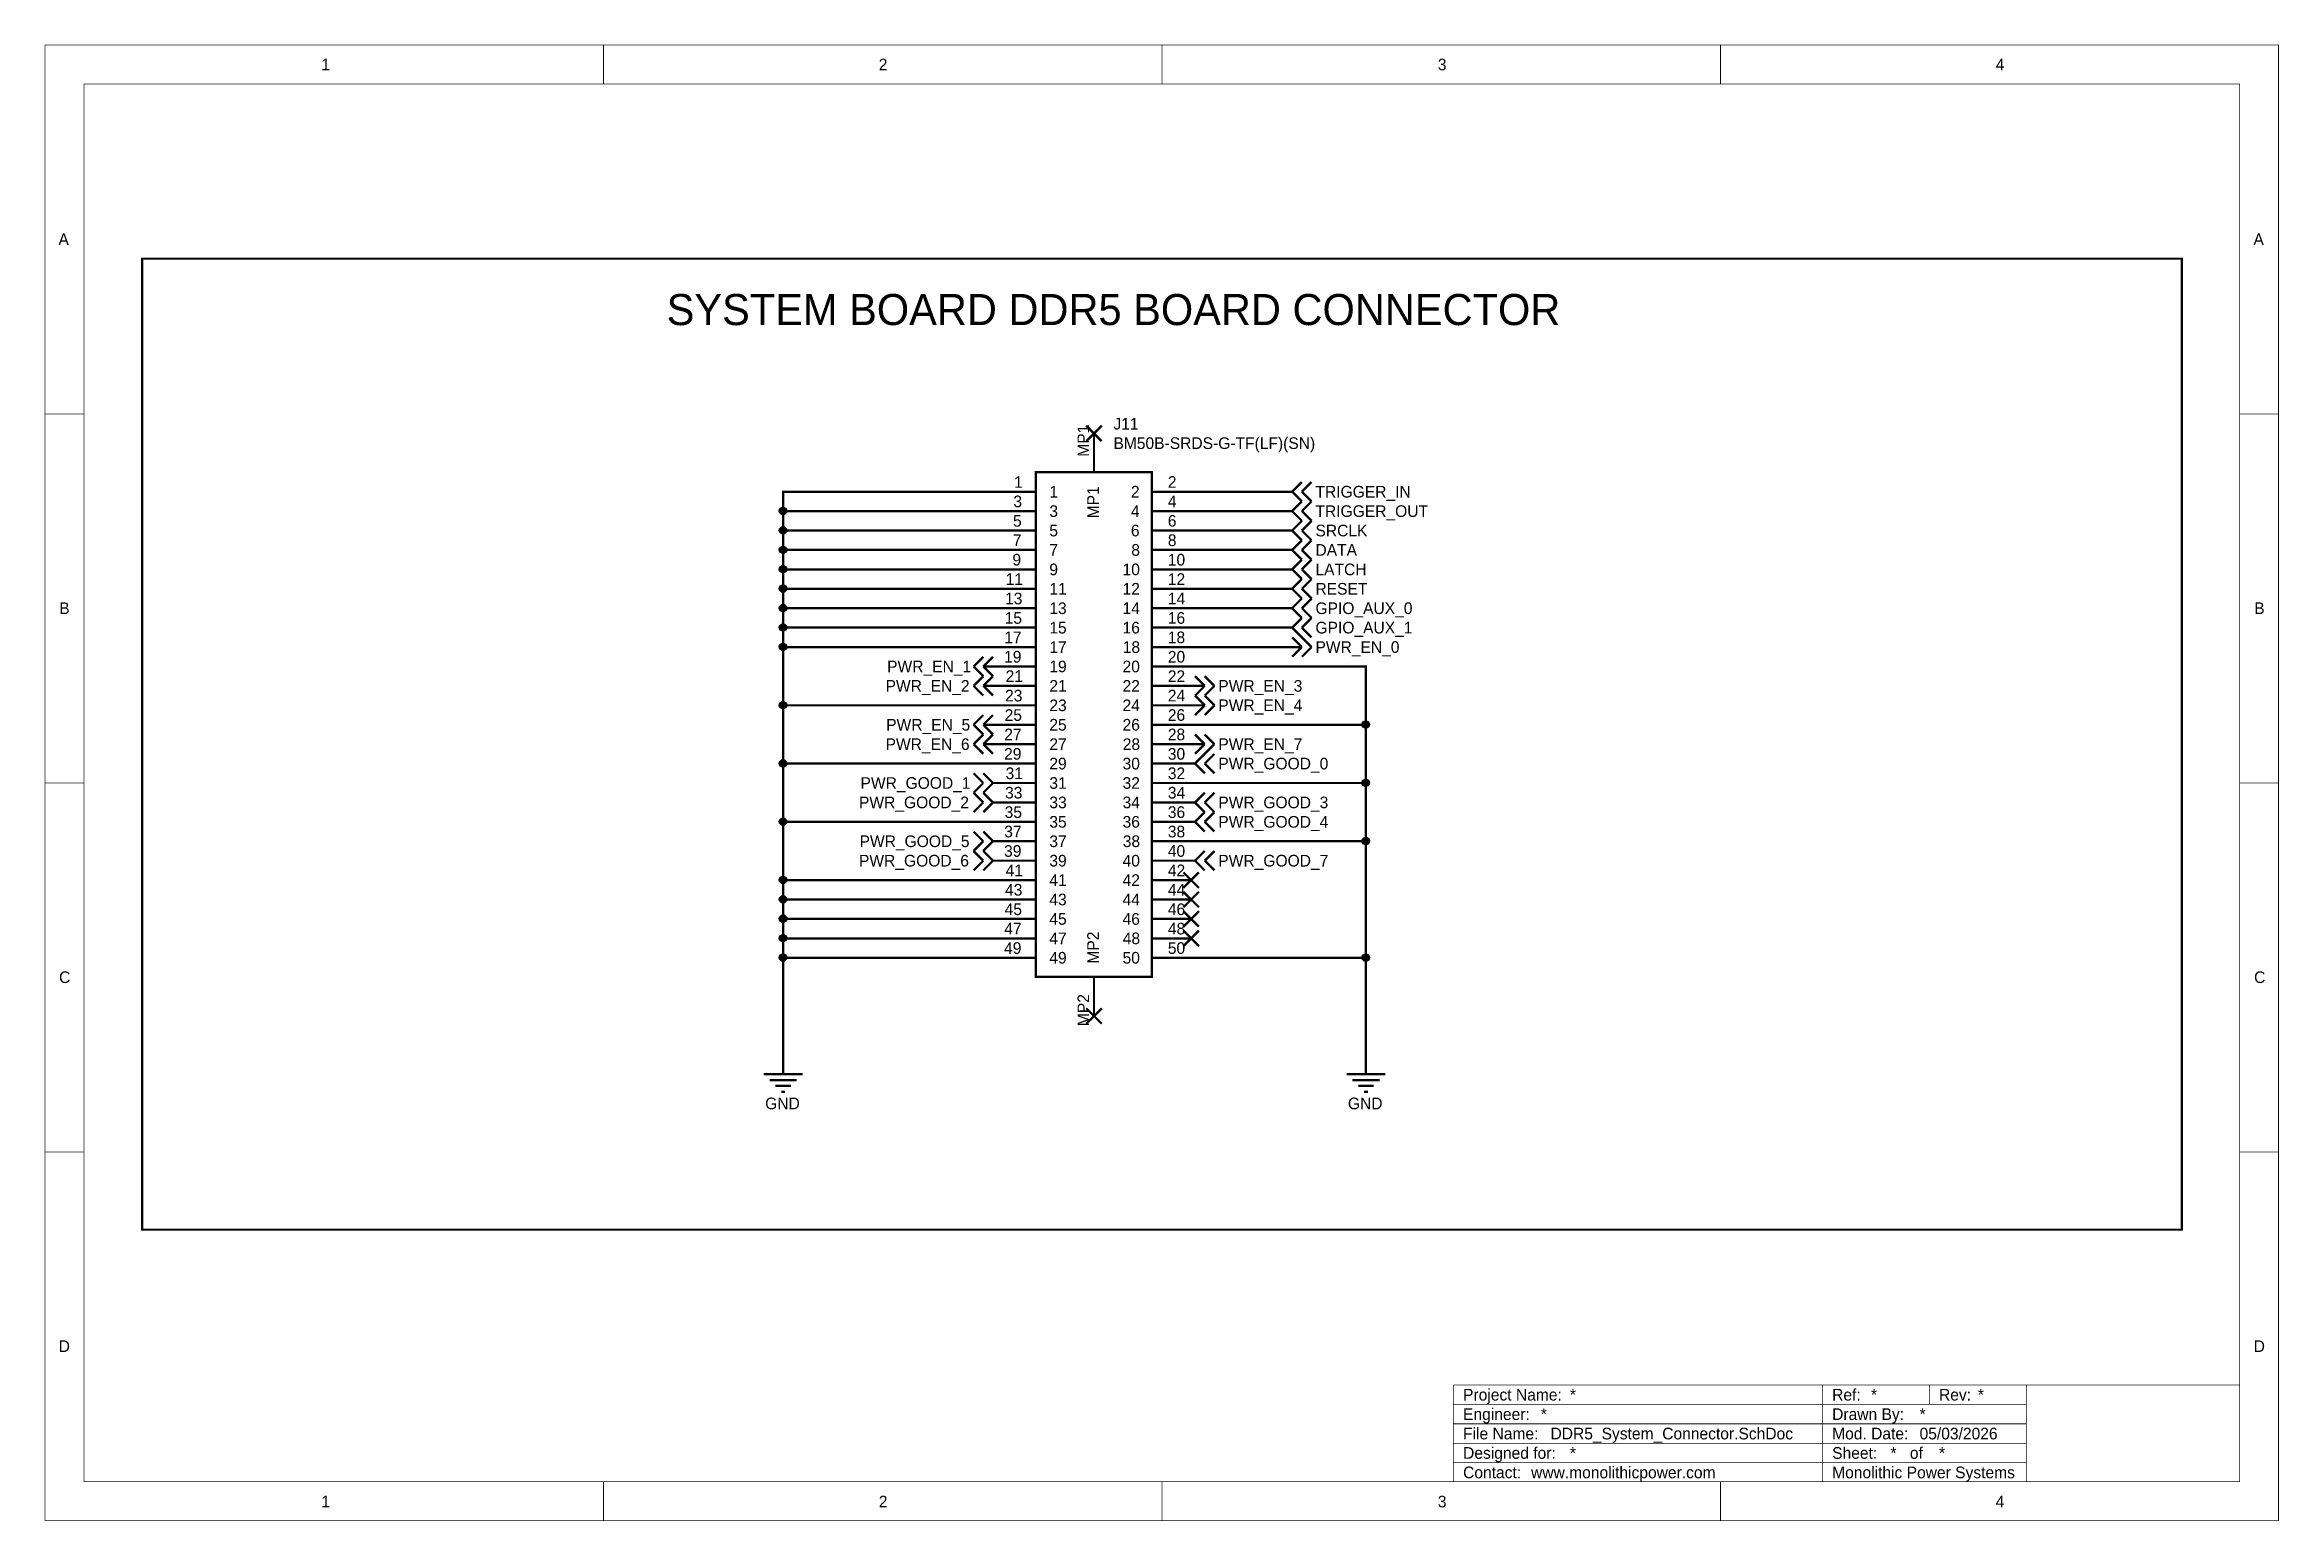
# Model space of a CAD drawing. Header units: millimetres. Extents: x 0 to 11.5, y 0 to 7.6.
import ezdxf

# ---------------------------------------------------------------- set-up
doc = ezdxf.new("R2010")
doc.units = ezdxf.units.MM
doc.header["$MEASUREMENT"] = 0
doc.layers.add('Sheet', color=255, linetype='Continuous')

msp = doc.modelspace()

# ---------------------------------------------------------------- linework, layer by layer
at = {"layer": 'Sheet'}
for points, const_width in [([(0, 7.6), (11.498, 7.6), (11.498, 0.002), (0, 0.002), (0, 7.6)], 0.0039), ([(2.875, 7.4), (2.875, 7.6)], 0.0039), ([(5.75, 7.4), (5.75, 7.6)], 0.0039), ([(8.625, 7.4), (8.625, 7.6)], 0.0039), ([(0.2, 7.4), (11.298, 7.4), (11.298, 0.202), (0.2, 0.202), (0.2, 7.4)], 0.0039), ([(11, 6.5), (0.5, 6.5), (0.5, 1.5), (11, 1.5), (11, 6.5)], 0.0118), ([(0.2, 5.7), (0, 5.7)], 0.0039), ([(5.36, 5.56), (5.44, 5.64)], 0.0118), ([(5.36, 5.64), (5.44, 5.56)], 0.0118), ([(11.3, 5.7), (11.5, 5.7)], 0.0039), ([(5.4, 5.4), (5.4, 5.6)], 0.0118), ([(3.8, 2.4), (3.8, 2.9), (3.8, 3), (3.8, 3.1), (3.8, 3.2), (3.8, 3.3), (3.8, 3.6), (3.8, 3.9), (3.8, 4.2), (3.8, 4.5), (3.8, 4.6), (3.8, 4.7), (3.8, 4.8), (3.8, 4.9), (3.8, 5), (3.8, 5.1), (3.8, 5.2), (3.8, 5.3), (4.9, 5.3)], 0.0118), ([(5.1, 5.3), (4.9, 5.3)], 0.0118), ([(5.1, 5.4), (5.698, 5.4), (5.698, 2.802), (5.1, 2.802), (5.1, 5.4)], 0.0118), ([(5.7, 5.3), (5.9, 5.3)], 0.0118), ([(6.4, 5.3), (5.9, 5.3)], 0.0118), ([(6.4, 5.3), (6.42, 5.3)], 0.0118), ([(6.42, 5.3), (6.47, 5.35)], 0.0118), ([(6.42, 5.3), (6.47, 5.25)], 0.0118), ([(6.47, 5.3), (6.52, 5.35)], 0.0118), ([(6.47, 5.3), (6.52, 5.25)], 0.0118), ([(4.9, 5.2), (3.8, 5.2)], 0.0118), ([(5.1, 5.2), (4.9, 5.2)], 0.0118), ([(5.7, 5.2), (5.9, 5.2)], 0.0118), ([(6.4, 5.2), (5.9, 5.2)], 0.0118), ([(6.4, 5.2), (6.42, 5.2)], 0.0118), ([(6.42, 5.2), (6.47, 5.25)], 0.0118), ([(6.42, 5.2), (6.47, 5.15)], 0.0118), ([(6.47, 5.2), (6.52, 5.25)], 0.0118), ([(6.47, 5.2), (6.52, 5.15)], 0.0118), ([(4.9, 5.1), (3.8, 5.1)], 0.0118), ([(5.1, 5.1), (4.9, 5.1)], 0.0118), ([(5.7, 5.1), (5.9, 5.1)], 0.0118), ([(6.4, 5.1), (5.9, 5.1)], 0.0118), ([(6.4, 5.1), (6.42, 5.1)], 0.0118), ([(6.42, 5.1), (6.47, 5.15)], 0.0118), ([(6.42, 5.1), (6.47, 5.05)], 0.0118), ([(6.47, 5.1), (6.52, 5.15)], 0.0118), ([(6.47, 5.1), (6.52, 5.05)], 0.0118), ([(4.9, 5), (3.8, 5)], 0.0118), ([(5.1, 5), (4.9, 5)], 0.0118), ([(5.7, 5), (5.9, 5)], 0.0118), ([(6.4, 5), (5.9, 5)], 0.0118), ([(6.4, 5), (6.42, 5)], 0.0118), ([(6.42, 5), (6.47, 5.05)], 0.0118), ([(6.42, 5), (6.47, 4.95)], 0.0118), ([(6.42, 4.9), (6.47, 4.95)], 0.0118), ([(6.47, 5), (6.52, 5.05)], 0.0118), ([(6.47, 5), (6.52, 4.95)], 0.0118), ([(6.47, 4.9), (6.52, 4.95)], 0.0118), ([(4.9, 4.9), (3.8, 4.9)], 0.0118), ([(5.1, 4.9), (4.9, 4.9)], 0.0118), ([(5.7, 4.9), (5.9, 4.9)], 0.0118), ([(6.4, 4.9), (5.9, 4.9)], 0.0118), ([(6.4, 4.9), (6.42, 4.9)], 0.0118), ([(6.42, 4.9), (6.47, 4.85)], 0.0118), ([(6.42, 4.8), (6.47, 4.85)], 0.0118), ([(6.47, 4.9), (6.52, 4.85)], 0.0118), ([(6.47, 4.8), (6.52, 4.85)], 0.0118), ([(4.9, 4.8), (3.8, 4.8)], 0.0118), ([(5.1, 4.8), (4.9, 4.8)], 0.0118), ([(5.7, 4.8), (5.9, 4.8)], 0.0118), ([(6.4, 4.8), (5.9, 4.8)], 0.0118), ([(6.4, 4.8), (6.42, 4.8)], 0.0118), ([(6.42, 4.8), (6.47, 4.75)], 0.0118), ([(6.42, 4.7), (6.47, 4.75)], 0.0118), ([(6.47, 4.8), (6.52, 4.75)], 0.0118), ([(6.47, 4.7), (6.52, 4.75)], 0.0118), ([(4.9, 4.7), (3.8, 4.7)], 0.0118), ([(4.9, 4.6), (3.8, 4.6)], 0.0118), ([(5.1, 4.7), (4.9, 4.7)], 0.0118), ([(5.1, 4.6), (4.9, 4.6)], 0.0118), ([(5.7, 4.7), (5.9, 4.7)], 0.0118), ([(5.7, 4.6), (5.9, 4.6)], 0.0118), ([(6.4, 4.7), (5.9, 4.7)], 0.0118), ([(6.4, 4.6), (5.9, 4.6)], 0.0118), ([(6.4, 4.7), (6.42, 4.7)], 0.0118), ([(6.4, 4.6), (6.42, 4.6)], 0.0118), ([(6.42, 4.7), (6.47, 4.65)], 0.0118), ([(6.42, 4.6), (6.47, 4.65)], 0.0118), ([(6.42, 4.6), (6.47, 4.55)], 0.0118), ([(6.47, 4.7), (6.52, 4.65)], 0.0118), ([(6.47, 4.6), (6.52, 4.65)], 0.0118), ([(6.47, 4.6), (6.52, 4.55)], 0.0118), ([(4.9, 4.5), (3.8, 4.5)], 0.0118), ([(5.1, 4.5), (4.9, 4.5)], 0.0118), ([(5.7, 4.5), (5.9, 4.5)], 0.0118), ([(6.4, 4.5), (5.9, 4.5)], 0.0118), ([(6.4, 4.5), (6.47, 4.5)], 0.0118), ([(6.47, 4.5), (6.42, 4.55)], 0.0118), ([(6.47, 4.5), (6.42, 4.45)], 0.0118), ([(6.52, 4.5), (6.47, 4.55)], 0.0118), ([(6.52, 4.5), (6.47, 4.45)], 0.0118), ([(4.78, 4.4), (4.83, 4.45)], 0.0118), ([(4.78, 4.4), (4.83, 4.35)], 0.0118), ([(4.83, 4.4), (4.88, 4.45)], 0.0118), ([(4.83, 4.4), (4.88, 4.35)], 0.0118), ([(4.9, 4.4), (4.83, 4.4)], 0.0118), ([(5.1, 4.4), (4.9, 4.4)], 0.0118), ([(5.7, 4.4), (5.9, 4.4)], 0.0118), ([(5.9, 4.4), (6.8, 4.4), (6.8, 4.1), (6.8, 3.8), (6.8, 3.5), (6.8, 2.9), (6.8, 2.4)], 0.0118), ([(4.78, 4.3), (4.83, 4.35)], 0.0118), ([(4.78, 4.3), (4.83, 4.25)], 0.0118), ([(4.83, 4.3), (4.88, 4.35)], 0.0118), ([(4.83, 4.3), (4.88, 4.25)], 0.0118), ([(4.9, 4.3), (4.83, 4.3)], 0.0118), ([(5.1, 4.3), (4.9, 4.3)], 0.0118), ([(5.7, 4.3), (5.9, 4.3)], 0.0118), ([(5.9, 4.3), (5.97, 4.3)], 0.0118), ([(5.97, 4.3), (5.92, 4.35)], 0.0118), ([(5.97, 4.3), (5.92, 4.25)], 0.0118), ([(6.02, 4.3), (5.97, 4.35)], 0.0118), ([(6.02, 4.3), (5.97, 4.25)], 0.0118), ([(4.9, 4.2), (3.8, 4.2)], 0.0118), ([(4.78, 4.1), (4.83, 4.15)], 0.0118), ([(4.83, 4.1), (4.88, 4.15)], 0.0118), ([(5.1, 4.2), (4.9, 4.2)], 0.0118), ([(5.7, 4.2), (5.9, 4.2)], 0.0118), ([(5.9, 4.2), (5.97, 4.2)], 0.0118), ([(5.97, 4.2), (5.92, 4.25)], 0.0118), ([(5.97, 4.2), (5.92, 4.15)], 0.0118), ([(6.02, 4.2), (5.97, 4.25)], 0.0118), ([(6.02, 4.2), (5.97, 4.15)], 0.0118), ([(4.78, 4.1), (4.83, 4.05)], 0.0118), ([(4.78, 4), (4.83, 4.05)], 0.0118), ([(4.83, 4.1), (4.88, 4.05)], 0.0118), ([(4.9, 4.1), (4.83, 4.1)], 0.0118), ([(4.83, 4), (4.88, 4.05)], 0.0118), ([(5.1, 4.1), (4.9, 4.1)], 0.0118), ([(5.7, 4.1), (5.9, 4.1)], 0.0118), ([(5.9, 4.1), (6.8, 4.1)], 0.0118), ([(5.97, 4), (5.92, 4.05)], 0.0118), ([(6.02, 4), (5.97, 4.05)], 0.0118), ([(4.78, 4), (4.83, 3.95)], 0.0118), ([(4.83, 4), (4.88, 3.95)], 0.0118), ([(4.9, 4), (4.83, 4)], 0.0118), ([(5.1, 4), (4.9, 4)], 0.0118), ([(5.7, 4), (5.9, 4)], 0.0118), ([(5.9, 4), (5.97, 4)], 0.0118), ([(5.97, 4), (5.92, 3.95)], 0.0118), ([(5.92, 3.9), (5.97, 3.95)], 0.0118), ([(6.02, 4), (5.97, 3.95)], 0.0118), ([(5.97, 3.9), (6.02, 3.95)], 0.0118), ([(0.2, 3.8), (0, 3.8)], 0.0039), ([(4.9, 3.9), (3.8, 3.9)], 0.0118), ([(4.83, 3.8), (4.78, 3.85)], 0.0118), ([(4.83, 3.8), (4.78, 3.75)], 0.0118), ([(4.88, 3.8), (4.83, 3.85)], 0.0118), ([(4.88, 3.8), (4.83, 3.75)], 0.0118), ([(4.9, 3.8), (4.88, 3.8)], 0.0118), ([(5.1, 3.9), (4.9, 3.9)], 0.0118), ([(5.1, 3.8), (4.9, 3.8)], 0.0118), ([(5.7, 3.9), (5.9, 3.9)], 0.0118), ([(5.7, 3.8), (5.9, 3.8)], 0.0118), ([(5.9, 3.9), (5.92, 3.9)], 0.0118), ([(5.9, 3.8), (6.8, 3.8)], 0.0118), ([(5.92, 3.9), (5.97, 3.85)], 0.0118), ([(5.97, 3.9), (6.02, 3.85)], 0.0118), ([(11.3, 3.8), (11.5, 3.8)], 0.0039), ([(4.83, 3.7), (4.78, 3.75)], 0.0118), ([(4.83, 3.7), (4.78, 3.65)], 0.0118), ([(4.88, 3.7), (4.83, 3.75)], 0.0118), ([(4.88, 3.7), (4.83, 3.65)], 0.0118), ([(4.9, 3.7), (4.88, 3.7)], 0.0118), ([(5.1, 3.7), (4.9, 3.7)], 0.0118), ([(5.7, 3.7), (5.9, 3.7)], 0.0118), ([(5.9, 3.7), (5.92, 3.7)], 0.0118), ([(5.92, 3.7), (5.97, 3.75)], 0.0118), ([(5.92, 3.7), (5.97, 3.65)], 0.0118), ([(5.97, 3.7), (6.02, 3.75)], 0.0118), ([(5.97, 3.7), (6.02, 3.65)], 0.0118), ([(4.9, 3.6), (3.8, 3.6)], 0.0118), ([(5.1, 3.6), (4.9, 3.6)], 0.0118), ([(5.7, 3.6), (5.9, 3.6)], 0.0118), ([(5.9, 3.6), (5.92, 3.6)], 0.0118), ([(5.92, 3.6), (5.97, 3.65)], 0.0118), ([(5.92, 3.6), (5.97, 3.55)], 0.0118), ([(5.97, 3.6), (6.02, 3.65)], 0.0118), ([(5.97, 3.6), (6.02, 3.55)], 0.0118), ([(4.83, 3.5), (4.78, 3.55)], 0.0118), ([(4.83, 3.5), (4.78, 3.45)], 0.0118), ([(4.83, 3.4), (4.78, 3.45)], 0.0118), ([(4.88, 3.5), (4.83, 3.55)], 0.0118), ([(4.88, 3.5), (4.83, 3.45)], 0.0118), ([(4.88, 3.4), (4.83, 3.45)], 0.0118), ([(4.9, 3.5), (4.88, 3.5)], 0.0118), ([(5.1, 3.5), (4.9, 3.5)], 0.0118), ([(5.7, 3.5), (5.9, 3.5)], 0.0118), ([(5.9, 3.5), (6.8, 3.5)], 0.0118), ([(5.92, 3.4), (5.97, 3.45)], 0.0118), ([(5.97, 3.4), (6.02, 3.45)], 0.0118), ([(4.83, 3.4), (4.78, 3.35)], 0.0118), ([(4.88, 3.4), (4.83, 3.35)], 0.0118), ([(4.9, 3.4), (4.88, 3.4)], 0.0118), ([(5.1, 3.4), (4.9, 3.4)], 0.0118), ([(5.7, 3.4), (5.9, 3.4)], 0.0118), ([(5.86, 3.26), (5.94, 3.34)], 0.0118), ([(5.86, 3.34), (5.94, 3.26)], 0.0118), ([(5.9, 3.4), (5.92, 3.4)], 0.0118), ([(5.92, 3.4), (5.97, 3.35)], 0.0118), ([(5.97, 3.4), (6.02, 3.35)], 0.0118), ([(4.9, 3.3), (3.8, 3.3)], 0.0118), ([(5.1, 3.3), (4.9, 3.3)], 0.0118), ([(5.7, 3.3), (5.9, 3.3)], 0.0118), ([(5.86, 3.16), (5.94, 3.24)], 0.0118), ([(5.86, 3.24), (5.94, 3.16)], 0.0118), ([(4.9, 3.2), (3.8, 3.2)], 0.0118), ([(5.1, 3.2), (4.9, 3.2)], 0.0118), ([(5.7, 3.2), (5.9, 3.2)], 0.0118), ([(5.86, 3.06), (5.94, 3.14)], 0.0118), ([(5.86, 3.14), (5.94, 3.06)], 0.0118), ([(4.9, 3.1), (3.8, 3.1)], 0.0118), ([(4.9, 3), (3.8, 3)], 0.0118), ([(5.1, 3.1), (4.9, 3.1)], 0.0118), ([(5.1, 3), (4.9, 3)], 0.0118), ([(5.7, 3.1), (5.9, 3.1)], 0.0118), ([(5.7, 3), (5.9, 3)], 0.0118), ([(5.86, 2.96), (5.94, 3.04)], 0.0118), ([(5.86, 3.04), (5.94, 2.96)], 0.0118), ([(4.9, 2.9), (3.8, 2.9)], 0.0118), ([(5.1, 2.9), (4.9, 2.9)], 0.0118), ([(5.7, 2.9), (5.9, 2.9)], 0.0118), ([(5.9, 2.9), (6.8, 2.9)], 0.0118), ([(5.4, 2.8), (5.4, 2.6)], 0.0118), ([(5.36, 2.56), (5.44, 2.64)], 0.0118), ([(5.36, 2.64), (5.44, 2.56)], 0.0118), ([(3.7, 2.3), (3.9, 2.3)], 0.0118), ([(3.8, 2.4), (3.8, 2.3)], 0.0118), ([(6.7, 2.3), (6.9, 2.3)], 0.0118), ([(6.8, 2.4), (6.8, 2.3)], 0.0118), ([(3.73, 2.27), (3.87, 2.27)], 0.0118), ([(3.76, 2.24), (3.84, 2.24)], 0.0118), ([(3.79, 2.21), (3.81, 2.21)], 0.0118), ([(6.73, 2.27), (6.87, 2.27)], 0.0118), ([(6.76, 2.24), (6.84, 2.24)], 0.0118), ([(6.79, 2.21), (6.81, 2.21)], 0.0118), ([(0.2, 1.9), (0, 1.9)], 0.0039), ([(11.3, 1.9), (11.5, 1.9)], 0.0039), ([(7.25, 0.7), (11.3, 0.7)], 0.0039), ([(7.25, 0.7), (7.25, 0.2)], 0.0039), ([(9.15, 0.7), (9.15, 0.2)], 0.0039), ([(9.7, 0.7), (9.7, 0.6)], 0.0039), ([(10.2, 0.7), (10.2, 0.2)], 0.0039), ([(7.25, 0.6), (10.2, 0.6)], 0.0039), ([(7.25, 0.5), (10.2, 0.5)], 0.0039), ([(7.25, 0.4), (10.2, 0.4)], 0.0039), ([(7.25, 0.3), (10.2, 0.3)], 0.0039), ([(2.875, 0.2), (2.875, 0)], 0.0039), ([(5.75, 0.2), (5.75, 0)], 0.0039), ([(8.625, 0.2), (8.625, 0)], 0.0039)]:
    msp.add_lwpolyline(points, dxfattribs=dict(at, const_width=const_width))
at = {"layer": 'Sheet', "const_width": 0.02}
for points in [[(3.79, 5.2, 1), (3.81, 5.2, 1)], [(3.79, 5.1, 1), (3.81, 5.1, 1)], [(3.79, 5, 1), (3.81, 5, 1)], [(3.79, 4.9, 1), (3.81, 4.9, 1)], [(3.79, 4.8, 1), (3.81, 4.8, 1)], [(3.79, 4.7, 1), (3.81, 4.7, 1)], [(3.79, 4.6, 1), (3.81, 4.6, 1)], [(3.79, 4.5, 1), (3.81, 4.5, 1)], [(3.79, 4.2, 1), (3.81, 4.2, 1)], [(6.79, 4.1, 1), (6.81, 4.1, 1)], [(3.79, 3.9, 1), (3.81, 3.9, 1)], [(6.79, 3.8, 1), (6.81, 3.8, 1)], [(3.79, 3.6, 1), (3.81, 3.6, 1)], [(6.79, 3.5, 1), (6.81, 3.5, 1)], [(3.79, 3.3, 1), (3.81, 3.3, 1)], [(3.79, 3.2, 1), (3.81, 3.2, 1)], [(3.79, 3.1, 1), (3.81, 3.1, 1)], [(3.79, 3, 1), (3.81, 3, 1)], [(3.79, 2.9, 1), (3.81, 2.9, 1)], [(6.79, 2.9, 1), (6.81, 2.9, 1)]]:
    msp.add_lwpolyline(points, format="xyb", close=True, dxfattribs=at)
at = {"layer": 'Sheet'}
for centre, major_axis, ratio in [((3.799, 5.201), (0, 0.0192), 0.999849), ((3.799, 5.201), (0, 0.0192), 0.999849), ((3.799, 5.201), (0, 0.0192), 0.999849), ((3.799, 5.201), (0, 0.0192), 0.999849), ((3.799, 5.101), (0.0192, 0), 0.997434), ((3.799, 5.101), (0.0192, 0), 0.997434), ((3.799, 5.101), (0.0192, 0), 0.997434), ((3.799, 5.101), (0.0192, 0), 0.997434), ((3.799, 5.001), (0, 0.0192), 0.999854), ((3.799, 5.001), (0, 0.0192), 0.999854), ((3.799, 5.001), (0, 0.0192), 0.999854), ((3.799, 5.001), (0, 0.0192), 0.999854), ((3.799, 4.901), (0, 0.0192), 0.999849), ((3.799, 4.901), (0, 0.0192), 0.999849), ((3.799, 4.901), (0, 0.0192), 0.999849), ((3.799, 4.901), (0, 0.0192), 0.999849), ((3.799, 4.801), (0, 0.0192), 0.999849), ((3.799, 4.801), (0, 0.0192), 0.999849), ((3.799, 4.801), (0, 0.0192), 0.999849), ((3.799, 4.801), (0, 0.0192), 0.999849), ((3.799, 4.701), (0, 0.0192), 0.999854), ((3.799, 4.701), (0, 0.0192), 0.999854), ((3.799, 4.701), (0, 0.0192), 0.999854), ((3.799, 4.701), (0, 0.0192), 0.999854), ((3.799, 4.601), (0, 0.0192), 0.999849), ((3.799, 4.601), (0, 0.0192), 0.999849), ((3.799, 4.601), (0, 0.0192), 0.999849), ((3.799, 4.601), (0, 0.0192), 0.999849), ((3.799, 4.501), (0, 0.0192), 0.999849), ((3.799, 4.501), (0, 0.0192), 0.999849), ((3.799, 4.501), (0, 0.0192), 0.999849), ((3.799, 4.501), (0, 0.0192), 0.999849), ((3.799, 4.201), (0, 0.0192), 0.999854), ((3.799, 4.201), (0, 0.0192), 0.999854), ((3.799, 4.201), (0, 0.0192), 0.999854), ((3.799, 4.201), (0, 0.0192), 0.999854), ((6.799, 4.101), (0, 0.0192), 0.999864), ((6.799, 4.101), (0, 0.0192), 0.999864), ((6.799, 4.101), (0, 0.0192), 0.999864), ((6.799, 4.101), (0, 0.0192), 0.999864), ((3.799, 3.901), (0.0192, 0), 0.997434), ((3.799, 3.901), (0.0192, 0), 0.997434), ((3.799, 3.901), (0.0192, 0), 0.997434), ((3.799, 3.901), (0.0192, 0), 0.997434), ((6.799, 3.801), (0, 0.0192), 0.999854), ((6.799, 3.801), (0, 0.0192), 0.999854), ((6.799, 3.801), (0, 0.0192), 0.999854), ((6.799, 3.801), (0, 0.0192), 0.999854), ((3.799, 3.601), (0, 0.0192), 0.999844), ((3.799, 3.601), (0, 0.0192), 0.999844), ((3.799, 3.601), (0, 0.0192), 0.999844), ((3.799, 3.601), (0, 0.0192), 0.999844), ((6.799, 3.501), (0, 0.0192), 0.999864), ((6.799, 3.501), (0, 0.0192), 0.999864), ((6.799, 3.501), (0, 0.0192), 0.999864), ((6.799, 3.501), (0, 0.0192), 0.999864), ((3.799, 3.301), (0, 0.0192), 0.999854), ((3.799, 3.301), (0, 0.0192), 0.999854), ((3.799, 3.301), (0, 0.0192), 0.999854), ((3.799, 3.301), (0, 0.0192), 0.999854), ((3.799, 3.201), (0.0192, 0), 0.997434), ((3.799, 3.201), (0.0192, 0), 0.997434), ((3.799, 3.201), (0.0192, 0), 0.997434), ((3.799, 3.201), (0.0192, 0), 0.997434), ((3.799, 3.101), (0, 0.0192), 0.999844), ((3.799, 3.101), (0, 0.0192), 0.999844), ((3.799, 3.101), (0, 0.0192), 0.999844), ((3.799, 3.101), (0, 0.0192), 0.999844), ((3.799, 3.001), (0, 0.0192), 0.999844), ((3.799, 3.001), (0, 0.0192), 0.999844), ((3.799, 3.001), (0, 0.0192), 0.999844), ((3.799, 3.001), (0, 0.0192), 0.999844), ((3.799, 2.901), (0, 0.0192), 0.999844), ((3.799, 2.901), (0, 0.0192), 0.999844), ((3.799, 2.901), (0, 0.0192), 0.999844), ((3.799, 2.901), (0, 0.0192), 0.999844), ((6.799, 2.901), (0, 0.0192), 0.999854), ((6.799, 2.901), (0, 0.0192), 0.999854), ((6.799, 2.901), (0, 0.0192), 0.999854), ((6.799, 2.901), (0, 0.0192), 0.999854)]:
    msp.add_ellipse(centre, major_axis=major_axis, ratio=ratio, dxfattribs=at)

# ---------------------------------------------------------------- texts
for s, height, p in [('1', 0.06, (1.422, 7.47)), ('2', 0.06, (4.292, 7.47)), ('3', 0.06, (7.17, 7.47)), ('4', 0.06, (10.042, 7.47)), ('A', 0.06, (0.069, 6.57)), ('A', 0.06, (11.369, 6.57)), ('SYSTEM BOARD DDR5 BOARD CONNECTOR', 0.16, (3.2, 6.158)), ('J11', 0.06, (5.5, 5.62)), ('BM50B-SRDS-G-TF(LF)(SN)', 0.06, (5.5, 5.52)), ('1', 0.06, (4.988, 5.32)), ('1', 0.06, (5.17, 5.27)), ('2', 0.06, (5.59, 5.27)), ('2', 0.06, (5.78, 5.32)), ('TRIGGER_IN', 0.06, (6.54, 5.27)), ('5', 0.06, (4.983, 5.12)), ('3', 0.06, (4.985, 5.22)), ('3', 0.06, (5.17, 5.17)), ('4', 0.06, (5.59, 5.17)), ('4', 0.06, (5.78, 5.22)), ('6', 0.06, (5.78, 5.12)), ('TRIGGER_OUT', 0.06, (6.54, 5.17)), ('7', 0.06, (4.982, 5.02)), ('5', 0.06, (5.17, 5.07)), ('6', 0.06, (5.59, 5.07)), ('8', 0.06, (5.78, 5.02)), ('SRCLK', 0.06, (6.54, 5.07)), ('9', 0.06, (4.98, 4.92)), ('7', 0.06, (5.17, 4.97)), ('8', 0.06, (5.592, 4.97)), ('10', 0.06, (5.78, 4.92)), ('DATA', 0.06, (6.54, 4.97)), ('11', 0.06, (4.945, 4.82)), ('9', 0.06, (5.17, 4.87)), ('10', 0.06, (5.547, 4.87)), ('12', 0.06, (5.78, 4.82)), ('LATCH', 0.06, (6.54, 4.87)), ('B', 0.06, (0.073, 4.67)), ('13', 0.06, (4.942, 4.72)), ('11', 0.06, (5.17, 4.77)), ('13', 0.06, (5.17, 4.67)), ('12', 0.06, (5.547, 4.77)), ('14', 0.06, (5.547, 4.67)), ('14', 0.06, (5.78, 4.72)), ('GPIO_AUX_0', 0.06, (6.54, 4.67)), ('RESET', 0.06, (6.54, 4.77)), ('B', 0.06, (11.373, 4.67)), ('15', 0.06, (4.94, 4.62)), ('15', 0.06, (5.17, 4.57)), ('16', 0.06, (5.547, 4.57)), ('16', 0.06, (5.78, 4.62)), ('GPIO_AUX_1', 0.06, (6.54, 4.57)), ('17', 0.06, (4.938, 4.52)), ('17', 0.06, (5.17, 4.47)), ('18', 0.06, (5.548, 4.47)), ('18', 0.06, (5.78, 4.52)), ('PWR_EN_0', 0.06, (6.54, 4.47)), ('PWR_EN_1', 0.06, (4.335, 4.37)), ('19', 0.06, (4.937, 4.42)), ('21', 0.06, (4.945, 4.32)), ('19', 0.06, (5.17, 4.37)), ('20', 0.06, (5.547, 4.37)), ('20', 0.06, (5.78, 4.42)), ('22', 0.06, (5.78, 4.32)), ('PWR_EN_2', 0.06, (4.327, 4.27)), ('23', 0.06, (4.942, 4.22)), ('21', 0.06, (5.17, 4.27)), ('22', 0.06, (5.547, 4.27)), ('24', 0.06, (5.78, 4.22)), ('PWR_EN_3', 0.06, (6.04, 4.27)), ('25', 0.06, (4.94, 4.12)), ('23', 0.06, (5.17, 4.17)), ('24', 0.06, (5.547, 4.17)), ('26', 0.06, (5.78, 4.12)), ('PWR_EN_4', 0.06, (6.04, 4.17)), ('PWR_EN_6', 0.06, (4.327, 3.97)), ('PWR_EN_5', 0.06, (4.33, 4.07)), ('27', 0.06, (4.938, 4.02)), ('25', 0.06, (5.17, 4.07)), ('27', 0.06, (5.17, 3.97)), ('26', 0.06, (5.547, 4.07)), ('28', 0.06, (5.548, 3.97)), ('28', 0.06, (5.78, 4.02)), ('PWR_EN_7', 0.06, (6.04, 3.97)), ('29', 0.06, (4.937, 3.92)), ('29', 0.06, (5.17, 3.87)), ('30', 0.06, (5.547, 3.87)), ('30', 0.06, (5.78, 3.92)), ('PWR_GOOD_0', 0.06, (6.04, 3.87)), ('PWR_GOOD_1', 0.06, (4.198, 3.77)), ('31', 0.06, (4.945, 3.82)), ('31', 0.06, (5.17, 3.77)), ('32', 0.06, (5.547, 3.77)), ('32', 0.06, (5.78, 3.82)), ('PWR_GOOD_2', 0.06, (4.19, 3.67)), ('33', 0.06, (4.942, 3.72)), ('33', 0.06, (5.17, 3.67)), ('34', 0.06, (5.547, 3.67)), ('34', 0.06, (5.78, 3.72)), ('PWR_GOOD_3', 0.06, (6.04, 3.67)), ('37', 0.06, (4.938, 3.52)), ('35', 0.06, (4.94, 3.62)), ('35', 0.06, (5.17, 3.57)), ('36', 0.06, (5.547, 3.57)), ('36', 0.06, (5.78, 3.62)), ('38', 0.06, (5.78, 3.52)), ('PWR_GOOD_4', 0.06, (6.04, 3.57)), ('PWR_GOOD_5', 0.06, (4.193, 3.47)), ('39', 0.06, (4.937, 3.42)), ('37', 0.06, (5.17, 3.47)), ('38', 0.06, (5.548, 3.47)), ('40', 0.06, (5.78, 3.42)), ('PWR_GOOD_6', 0.06, (4.19, 3.37)), ('41', 0.06, (4.945, 3.32)), ('39', 0.06, (5.17, 3.37)), ('40', 0.06, (5.547, 3.37)), ('42', 0.06, (5.78, 3.32)), ('PWR_GOOD_7', 0.06, (6.04, 3.37)), ('43', 0.06, (4.942, 3.22)), ('41', 0.06, (5.17, 3.27)), ('43', 0.06, (5.17, 3.17)), ('42', 0.06, (5.547, 3.27)), ('44', 0.06, (5.547, 3.17)), ('44', 0.06, (5.78, 3.22)), ('45', 0.06, (4.94, 3.12)), ('45', 0.06, (5.17, 3.07)), ('46', 0.06, (5.547, 3.07)), ('46', 0.06, (5.78, 3.12)), ('47', 0.06, (4.938, 3.02)), ('47', 0.06, (5.17, 2.97)), ('48', 0.06, (5.548, 2.97)), ('48', 0.06, (5.78, 3.02)), ('49', 0.06, (4.937, 2.92)), ('49', 0.06, (5.17, 2.87)), ('50', 0.06, (5.547, 2.87)), ('50', 0.06, (5.78, 2.92)), ('C', 0.06, (0.072, 2.77)), ('C', 0.06, (11.372, 2.77)), ('GND', 0.06, (3.707, 2.12)), ('GND', 0.06, (6.707, 2.12)), ('D', 0.06, (0.07, 0.87)), ('D', 0.06, (11.37, 0.87)), ('Project Name:', 0.06, (7.3, 0.62)), ('Engineer:', 0.06, (7.3, 0.52)), ('*', 0.06, (7.7, 0.52)), ('*', 0.06, (7.85, 0.62)), ('Ref:', 0.06, (9.2, 0.62)), ('Drawn By:', 0.06, (9.2, 0.52)), ('*', 0.06, (9.4, 0.62)), ('*', 0.06, (9.65, 0.52)), ('Rev:', 0.06, (9.75, 0.62)), ('*', 0.06, (9.95, 0.62)), ('File Name:', 0.06, (7.3, 0.42)), ('DDR5_System_Connector.SchDoc', 0.06, (7.75, 0.42)), ('Mod. Date:', 0.06, (9.2, 0.42)), ('05/03/2026', 0.06, (9.65, 0.42)), ('Designed for:', 0.06, (7.3, 0.32)), ('*', 0.06, (7.85, 0.32)), ('Sheet:', 0.06, (9.2, 0.32)), ('*', 0.06, (9.5, 0.32)), ('of', 0.06, (9.6, 0.32)), ('*', 0.06, (9.75, 0.32)), ('Contact:', 0.06, (7.3, 0.22)), ('www.monolithicpower.com', 0.06, (7.65, 0.22)), ('Monolithic Power Systems', 0.06, (9.2, 0.22)), ('1', 0.06, (1.422, 0.07)), ('2', 0.06, (4.292, 0.07)), ('3', 0.06, (7.17, 0.07)), ('4', 0.06, (10.042, 0.07))]:
    msp.add_text(s, height=height, dxfattribs=at).set_placement(p)
for s, p in [('MP1', (5.375, 5.48)), ('MP1', (5.425, 5.163)), ('MP2', (5.425, 2.87)), ('MP2', (5.375, 2.548))]:
    msp.add_text(s, height=0.06, rotation=90, dxfattribs=at).set_placement(p)

doc.saveas('drawing.dxf')
